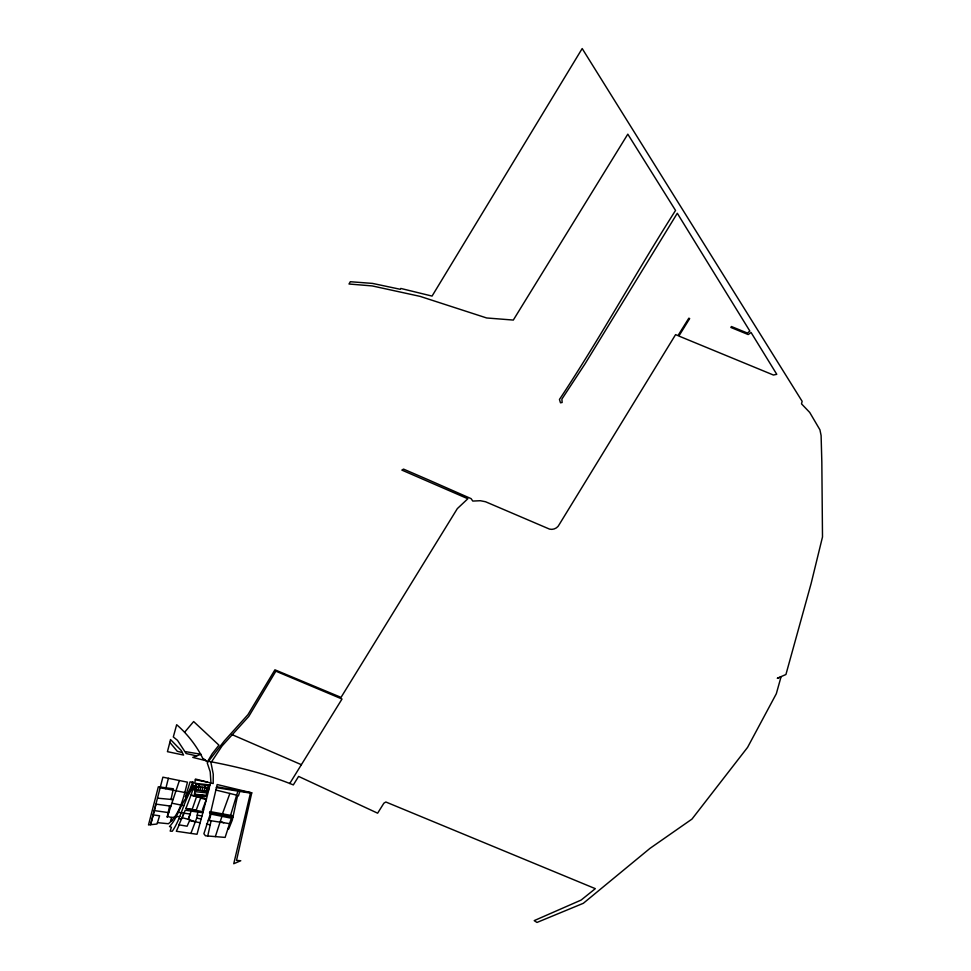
<?xml version="1.0" encoding="UTF-8"?>
<svg xmlns="http://www.w3.org/2000/svg" width="971" height="971" viewBox="0 0 971 971"><rect width="100%" height="100%" fill="white"/><g stroke="black" fill="none" stroke-linecap="round" stroke-linejoin="round"><path stroke-width="1.46" d="M210.319 813.977L203.886 833.761L205.464 835.8L225.114 837.415L231.329 818.213L210.319 813.977L217.164 784.544L251.756 792.834L236.523 860.391L240.759 860.755L233.756 863.717L250.445 793.125L216.339 787.627M210.027 784.969L194.734 783.294L195.462 779.021L210.452 782.893L206.471 799.048L191.008 795.091L185.922 808.43L196.118 810.421L200.815 797.604L191.008 795.091L194.042 786.231L195.511 786.437L196.106 783.451M179.198 824.877L176.321 831.249L190.886 833.397L196.737 818.043L197.805 812.096L202.854 812.703L206.386 799.376L200.427 798.162M207.745 835.982L211.12 820.762M170.92 806.148L169.609 805.979L167.17 817.279L179.392 780.526M195.948 790.054L196.652 786.559M197.987 790.285L199.128 784.641M200.026 790.503L200.742 786.995M200.123 796.232L200.402 794.836M202.065 790.722L202.781 787.226M204.116 790.94L205.257 785.308M205.561 785.333L205.099 787.615L207.758 787.906M206.155 791.171L206.859 787.663M157.63 798.186L172.959 799.606L171.017 799.436L173.324 788.78L158.334 786.813L148.502 824.949L156.938 824.027L157.46 822.655L168.432 823.736C180.327 813.783 183.798 796.548 187.452 782.165L162.885 777.176L150.602 824.707L156.04 804.122L169.609 805.979M239.776 791.389L238.478 795.819L237.555 795.735L232.3 820.058L228.731 828.918L227.845 828.494M169.852 742.39L170.495 739.538L181.261 750.534L183.568 755.062L167.437 751.663L169.852 742.39L177.292 751.287L182.293 752.549M168.396 778.293L165.738 788.743L160.239 787.869M190.886 833.397L197.028 834.259L202.854 812.703M209.226 820.459L211.023 814.135M230.588 815.337L237.895 791.062M221.861 816.599L215.344 836.614M186.602 793.089L190.061 781.886L193.363 782.177L192.756 786.097L185.34 796.948L186.602 793.089L188.156 793.525M157.46 822.655L159.584 815.786L153.187 814.912M174.634 817.121L171.624 817.473L170.58 820.629L171.806 820.762M187.318 796.378C179.684 805.42 177.778 817.885 169.488 826.539L171.406 827.219L170.18 831.103L172.255 831.285C181.917 817.327 183.446 799.534 194.042 786.231M192.1 809.668L196.603 796.499M191.178 811.052L188.338 819.342L195.074 821.745L189.576 820.616L189.831 820.046L187.1 826.212L178.98 824.84L185.267 810.178L197.805 812.096M236.754 795.176L229.872 793.465L221.958 815.179L209.542 812.776L209.87 811.562L233.21 815.81M206.386 799.376L202.441 809.741L203.594 809.875M188.313 793.246L192.659 782.116M184.017 813.152L181.443 819.014L179.077 818.577M289.734 783.512L342.01 699.011L275.861 671.179L248.782 716.416L222.068 745.959L210.962 762.672L213.256 774.166L213.195 783.561L210.962 783.014L210.221 771.836L207.236 762.878L224.325 740.922L247.921 714.692L274.939 669.82L341.027 697.384L457.329 508.622L467.84 498.754L401.873 470.098L403.535 469.102L428.551 479.917L471.081 498.633L472.78 501.072L480.366 500.72L485.536 501.752L549.55 529.122C553.409 530.093 557.682 528.078 559.308 524.413L675.585 334.631L677.976 335.614L688.827 318.209L689.665 318.561L678.863 336.039L773.426 375.024L776.776 374.32L751.068 332.495L748.216 334.558L730.86 327.445L731.43 326.535L747.415 333.053L749.855 331.075L677.297 213.268L585.04 363.846L561.893 399.081L562.148 402.492L560.485 402.795L559.454 399.469C600.224 338.029 635.847 272.79 675.537 210.44L627.812 134.156L513.307 320.066L486.653 317.966L420.091 296.373L372.221 285.923L348.99 284.005L350.313 281.724L372.536 283.411L400.343 289.309L400.805 288.448L432.059 296.082L582.187 48.55L802.131 401.314L801.512 403.851L809.729 412.457L819.925 429.801L821.102 435.506L821.83 462.014L822.498 536.951L811.125 583.498L785.927 674.505L777.298 678.268L781 676.993L776.315 693.743L747.573 747.379L691.971 819.087L650.012 848.351L583.328 903.297L536.975 922.45L534.196 920.629L581.119 900.068L595.32 888.659L385.851 801.997L383.885 803.187L377.634 813.188L298.595 776.412L293.327 784.908C266.09 773.778 237.349 766.75 208.522 761.3M184.624 732.243L193.642 721.562L218.924 745.145L212.103 753.884L207.466 761.75L202.842 758.521C196.761 746.068 187.342 733.87 176.661 724.718L173.311 736.953L177.462 740.315L186.129 753.532L196.688 755.887M176.358 816.672L179.769 816.502M207.248 782.056L195.341 779.786M195.899 786.619L198.557 786.911M194.88 791.62L206.75 792.906M209.59 817.024L210.209 817.097M154.328 810.603L168.833 812.642M216.582 786.753L251.756 792.834M178.215 812.29L190.146 814.062L188.338 819.342L182.038 817.631M208.304 820.313L229.557 823.651M197.222 815.179L201.968 815.968M165.738 788.743L185.34 792.615M203.109 811.732L185.922 808.43M221.958 815.179L232.894 817.291L210.44 812.945M195.074 821.745L200.16 822.765M185.473 751.639L200.985 754.249L192.768 757.392L205.901 760.657L202.842 758.521M172.231 803.26L180.4 804.923M206.507 824.051L210.343 824.852M196.737 818.043L201.167 819.087M167.534 816.502L171.624 817.473M215.708 789.993L229.872 793.465M181.771 805.165L183.81 805.833M231.923 734.586L301.338 764.675M220.417 821.357L223.718 822.753M194.613 786.34L193.909 789.836L208.195 791.389L208.899 787.894L194.613 786.34M196.36 784.337L194.297 794.496L206.168 795.795L208.219 785.624L196.36 784.337M195.499 794.302L195.22 795.698L205.015 796.766L205.306 795.37L195.499 794.302"/></g></svg>
